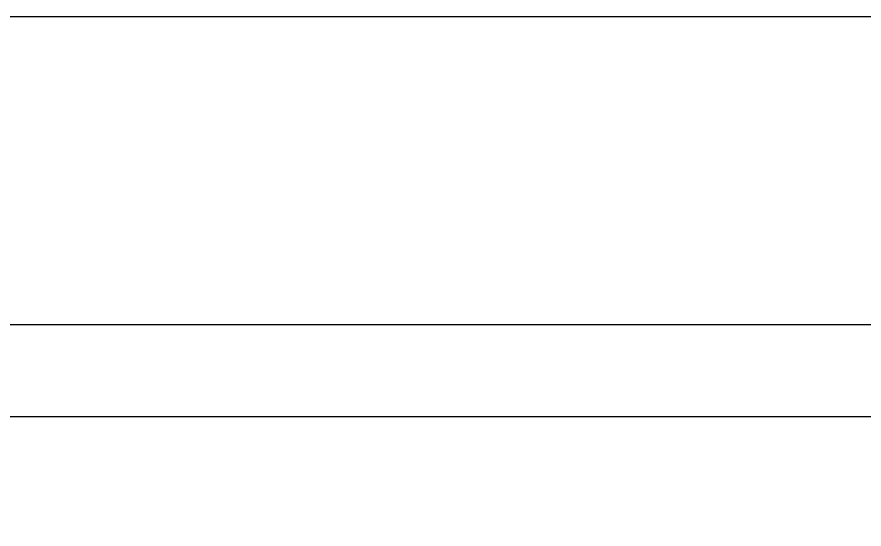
# Model space of a CAD drawing. Header units: metres. Extents: x -22 to 564, y 0 to 143.
# Drawn here: x 241.4175 to 241.4863, y 51.0044 to 51.046 of the extents above; entities that cross this region are included whole.
import ezdxf

# ---------------------------------------------------------------- set-up
doc = ezdxf.new("R2010")
doc.units = ezdxf.units.M
doc.layers.add('XREF 2N NEURO-ONCOLOGIA$0$Mobiliario Fijo', color=40, linetype='Continuous')

# ---------------------------------------------------------------- blocks, each defined once
blk = doc.blocks.new('XREF 2N NEURO-ONCOLOGIA$0$AQG 01$0$BOL RX-TLAH-1N$0$Coladera')
for p, q in [((82.986731, 30.66019), (83.091962, 30.660193)), ((82.979234, 30.652691), (83.099459, 30.652695))]:
    blk.add_line(p, q)
blk = doc.blocks.new('XREF 2N NEURO-ONCOLOGIA')
at = {"layer": 'XREF 2N NEURO-ONCOLOGIA$0$Mobiliario Fijo', "elevation": 0}
blk.add_lwpolyline([(17.423931, 5.087552), (17.594893, 5.087548), (17.594889, 6.08755), (17.423927, 6.087554)], close=True, dxfattribs=at)
at = {"layer": 'XREF 2N NEURO-ONCOLOGIA$0$Mobiliario Fijo', "xscale": -1, "rotation": 90}
blk.add_blockref('XREF 2N NEURO-ONCOLOGIA$0$AQG 01$0$BOL RX-TLAH-1N$0$Coladera', (48.222584, 88.626898, 0), dxfattribs=at)

msp = doc.modelspace()

# ---------------------------------------------------------------- block references
at = {"rotation": 90}
msp.add_blockref('XREF 2N NEURO-ONCOLOGIA', (247.041247, 33.451123), dxfattribs=at)

doc.saveas('drawing.dxf')
